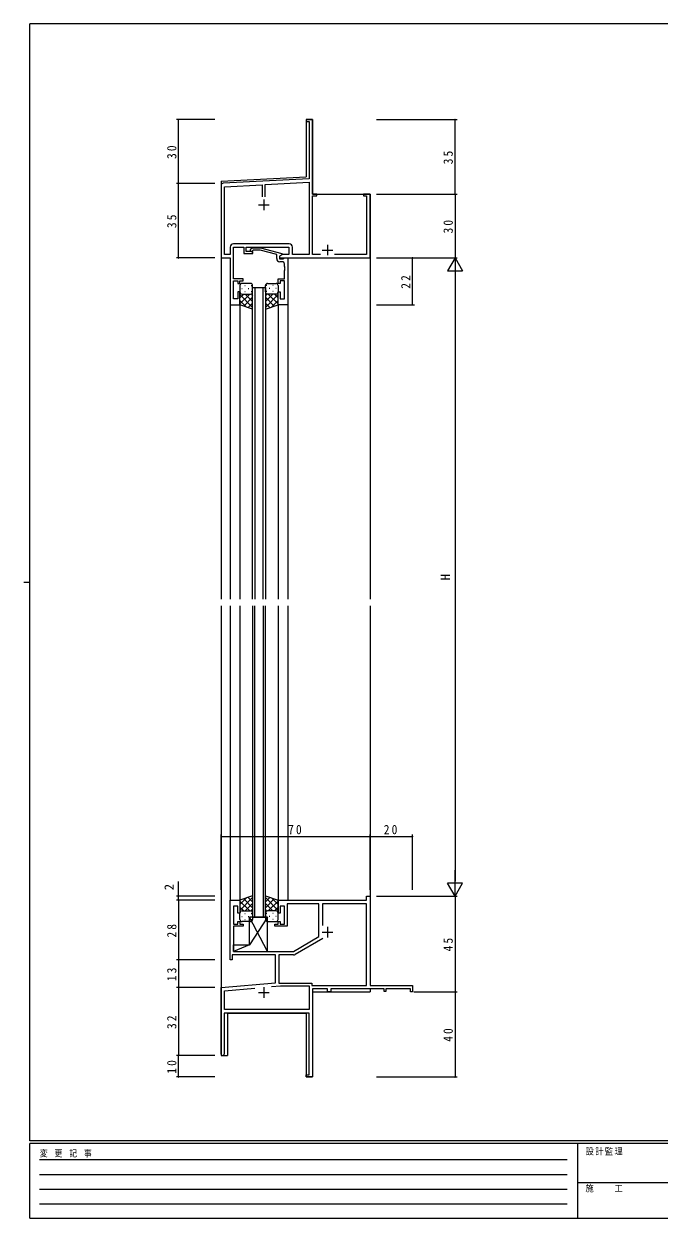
# Model space of a CAD drawing. Units: millimetres on the paper. Extents: x -397 to 397, y -282 to 282.
# Drawn here: x -397 to -98, y -282 to 279 of the extents above; entities that cross this region are included whole.
import ezdxf
from ezdxf.enums import TextEntityAlignment as Align

# ---------------------------------------------------------------- set-up
doc = ezdxf.new("R2010")
doc.units = ezdxf.units.MM
doc.linetypes.add('USER1', pattern=[0.375, 0.25, -0.125])
for name, color, linetype, lineweight in [('0-1_YKK_ZWAK', 7, 'Continuous', 18), ('0-3_YKK_11', 7, 'Continuous', 18), ('0-4_YKK_12', 2, 'Continuous', 18), ('0-5_YKK_13', 4, 'Continuous', 18), ('0-6_YKK_D', 6, 'Continuous', 18)]:
    doc.layers.add(name, color=color, linetype=linetype, lineweight=lineweight)
doc.styles.add('ＭＳ ゴシック', font='')
doc.styles.get('ＭＳ ゴシック').set_extended_font_data('MS Gothic')

msp = doc.modelspace()

# ---------------------------------------------------------------- linework, layer by layer
at = {"layer": '0-1_YKK_ZWAK'}
for p, q in [((-393.908, -245.7), (-393.908, 279.3)), ((376.092, 279.3), (-393.908, 279.3)), ((-396.708, 16.8), (-393.908, 16.8)), ((376.092, -245.7), (-393.908, -245.7)), ((-393.908, -282.1), (-393.908, -247.1)), ((338.292, -247.1), (-393.908, -247.1)), ((-136.308, -247.1), (-136.308, -282.1)), ((-136.308, -265.299), (-7.508, -265.299)), ((-393.908, -282.1), (338.292, -282.1))]:
    msp.add_line(p, q, dxfattribs=at)
at = {"layer": '0-1_YKK_ZWAK', "linetype": 'USER1'}
for p, q in [((-389.31, -254.612), (-141.117, -254.612)), ((-389.31, -261.541), (-141.117, -261.541)), ((-389.31, -268.47), (-141.117, -268.47)), ((-389.31, -275.398), (-141.117, -275.398))]:
    msp.add_line(p, q, dxfattribs=at)
at = {"layer": '0-3_YKK_11'}
for p, q in [((-263.908, 234.3), (-263.908, 233.4)), ((-260.908, 234.3), (-263.908, 234.3)), ((-263.908, 233.4), (-262.538, 233.4)), ((-262.538, 233.4), (-262.538, 206.468)), ((-260.908, 215.258), (-260.908, 234.3)), ((-261.028, 215.075), (-260.908, 215.258)), ((-261.028, 214.525), (-261.028, 215.075)), ((-260.908, 214.342), (-261.028, 214.525)), ((-261.028, 214.075), (-260.908, 214.258)), ((-261.028, 213.525), (-261.028, 214.075)), ((-260.908, 213.342), (-261.028, 213.525)), ((-260.908, 214.258), (-260.908, 214.342)), ((-260.908, 199.3), (-260.908, 213.342)), ((-303.908, 203.351), (-303.908, 169.3)), ((-262.538, 206.468), (-302.961, 204.35)), ((-302.278, 202.753), (-284.558, 203.682)), ((-302.278, 170.93), (-302.278, 202.753)), ((-284.558, 203.682), (-284.558, 198)), ((-283.258, 203.75), (-262.538, 204.836)), ((-283.258, 198), (-283.258, 203.75)), ((-283.258, 198), (-283.258, 203.75)), ((-262.538, 204.836), (-262.538, 170.93)), ((-283.908, 196.8), (-283.908, 191.8)), ((-258.908, 199.3), (-260.908, 199.3)), ((-260.908, 198.4), (-258.908, 198.4)), ((-260.908, 170.93), (-260.908, 198.4)), ((-258.908, 198.4), (-258.908, 199.3)), ((-236.908, 199.3), (-236.908, 198.4)), ((-233.908, 199.3), (-236.908, 199.3)), ((-236.908, 198.4), (-235.538, 198.4)), ((-235.538, 198.4), (-235.538, 170.93)), ((-233.908, 169.3), (-233.908, 199.3)), ((-286.408, 194.3), (-281.408, 194.3)), ((-299.708, 174.33), (-299.708, 170.93)), ((-271.978, 175.93), (-298.108, 175.93)), ((-298.078, 174.3), (-293.208, 174.3)), ((-298.078, 159.5), (-298.078, 174.3)), ((-293.208, 174.3), (-293.208, 171.3)), ((-292.208, 174.3), (-272.008, 174.3)), ((-292.208, 172.3), (-292.208, 174.3)), ((-290.132, 173.324), (-289.357, 174.1)), ((-289.357, 174.1), (-285.412, 174.1)), ((-285.412, 174.1), (-275.308, 171.393)), ((-272.008, 174.3), (-272.008, 170.93)), ((-270.378, 170.93), (-270.378, 174.33)), ((-253.908, 175.5), (-253.908, 170.5)), ((-303.908, 169.3), (-299.708, 169.3)), ((-299.708, 170.93), (-302.278, 170.93)), ((-299.708, 169.3), (-299.708, 147.3)), ((-293.208, 171.3), (-289.008, 171.3)), ((-289.008, 172.3), (-292.208, 172.3)), ((-288.86, 172.9), (-289.284, 172.476)), ((-289.008, 171.3), (-289.008, 172.3)), ((-285.57, 172.9), (-288.86, 172.9)), ((-277.808, 170.82), (-285.57, 172.9)), ((-277.808, 169), (-277.808, 170.82)), ((-275.071, 170.93), (-276.508, 170.1)), ((-275.308, 170.793), (-276.508, 170.1)), ((-276.508, 170.1), (-276.508, 168.8)), ((-276.508, 170.1), (-276.508, 169.3)), ((-276.508, 169.3), (-233.908, 169.3)), ((-276.508, 168.8), (-274.708, 168.8)), ((-275.308, 171.393), (-275.308, 170.793)), ((-272.008, 170.93), (-275.071, 170.93)), ((-274.708, 168.8), (-274.508, 169)), ((-274.508, 169), (-274.208, 169.3)), ((-274.208, 169.3), (-272.508, 169.3)), ((-272.508, 169.3), (-272.508, 147.3)), ((-262.538, 170.93), (-270.378, 170.93)), ((-257.259, 170.93), (-260.908, 170.93)), ((-256.408, 173), (-251.408, 173)), ((-235.538, 170.93), (-250.558, 170.93)), ((-275.138, 167.5), (-276.308, 167.5)), ((-274.138, 165.258), (-274.138, 166.5)), ((-274.018, 165.075), (-274.138, 165.258)), ((-274.138, 164.342), (-274.018, 164.525)), ((-274.138, 164.258), (-274.138, 164.342)), ((-274.018, 164.075), (-274.138, 164.258)), ((-274.138, 163.342), (-274.018, 163.525)), ((-274.138, 159.5), (-274.138, 163.342)), ((-274.018, 164.525), (-274.018, 165.075)), ((-274.018, 163.525), (-274.018, 164.075)), ((-293.608, 159.5), (-298.078, 159.5)), ((-298.078, 158.5), (-296.108, 158.5)), ((-298.078, 150), (-298.078, 158.5)), ((-296.108, 158.5), (-296.108, 157.3)), ((-296.108, 157.3), (-295.108, 157.3)), ((-295.108, 158.5), (-293.608, 158.5)), ((-295.108, 157.3), (-295.108, 158.5)), ((-293.608, 158.5), (-293.608, 159.5)), ((-277.108, 159.5), (-274.138, 159.5)), ((-277.108, 157.3), (-277.108, 159.5)), ((-276.108, 157.3), (-277.108, 157.3)), ((-276.108, 158.5), (-276.108, 157.3)), ((-274.138, 158.5), (-276.108, 158.5)), ((-274.138, 150), (-274.138, 158.5)), ((-296.108, 153.3), (-296.108, 150)), ((-295.108, 153.3), (-296.108, 153.3)), ((-295.108, 147.3), (-295.108, 153.3)), ((-277.108, 153.3), (-276.108, 153.3)), ((-277.108, 147.3), (-277.108, 153.3)), ((-276.108, 153.3), (-276.108, 150)), ((-299.708, 147.3), (-295.108, 147.3)), ((-296.108, 150), (-298.078, 150)), ((-272.508, 147.3), (-277.108, 147.3)), ((-276.108, 150), (-274.138, 150)), ((-299.708, -132.7), (-295.108, -132.7)), ((-299.708, -160.7), (-299.708, -132.7)), ((-295.108, -132.7), (-295.108, -138.7)), ((-277.108, -132.7), (-235.538, -132.7)), ((-277.108, -138.7), (-277.108, -132.7)), ((-272.908, -134.33), (-272.908, -144.9)), ((-257.908, -134.33), (-272.908, -134.33)), ((-257.908, -149.772), (-257.908, -134.33)), ((-256.278, -134.33), (-256.278, -144.507)), ((-235.538, -134.33), (-256.278, -134.33)), ((-235.538, -130.7), (-233.908, -130.7)), ((-235.538, -132.7), (-235.538, -130.7)), ((-235.538, -172.7), (-235.538, -134.33)), ((-233.908, -130.7), (-233.908, -172.7)), ((-298.078, -135.4), (-298.078, -143.9)), ((-296.108, -135.4), (-298.078, -135.4)), ((-296.108, -138.7), (-296.108, -135.4)), ((-295.108, -138.7), (-296.108, -138.7)), ((-276.108, -138.7), (-277.108, -138.7)), ((-276.108, -135.4), (-276.108, -138.7)), ((-274.108, -135.4), (-276.108, -135.4)), ((-274.108, -143.9), (-274.108, -135.4)), ((-298.078, -143.9), (-296.108, -143.9)), ((-298.078, -144.9), (-298.078, -156.7)), ((-293.608, -144.9), (-298.078, -144.9)), ((-296.108, -142.7), (-295.108, -142.7)), ((-296.108, -143.9), (-296.108, -142.7)), ((-295.108, -142.7), (-295.108, -143.9)), ((-295.108, -143.9), (-293.608, -143.9)), ((-293.608, -143.9), (-293.608, -144.9)), ((-278.608, -143.9), (-277.108, -143.9)), ((-278.608, -144.9), (-278.608, -143.9)), ((-272.908, -144.9), (-278.608, -144.9)), ((-277.108, -142.7), (-276.108, -142.7)), ((-277.108, -143.9), (-277.108, -142.7)), ((-276.108, -142.7), (-276.108, -143.9)), ((-276.108, -143.9), (-274.108, -143.9)), ((-253.908, -145.2), (-253.908, -150.2)), ((-269.908, -156.7), (-257.908, -149.772)), ((-256.166, -150.648), (-269.1, -158.116)), ((-256.166, -150.648), (-269.1, -158.116)), ((-256.408, -147.7), (-251.408, -147.7)), ((-298.078, -156.7), (-269.908, -156.7)), ((-298.708, -160.7), (-299.708, -160.7)), ((-298.708, -158.33), (-298.708, -160.7)), ((-278.408, -158.33), (-298.708, -158.33)), ((-278.408, -171.469), (-278.408, -158.33)), ((-276.778, -158.33), (-276.778, -171.7)), ((-269.9, -158.33), (-276.778, -158.33)), ((-303.908, -173.7), (-278.408, -171.469)), ((-303.908, -205), (-303.908, -173.7)), ((-302.278, -175.194), (-288.061, -173.95)), ((-283.908, -173.5), (-283.908, -178.5)), ((-280.175, -173.26), (-276.062, -172.9)), ((-280.175, -173.26), (-276.062, -172.9)), ((-276.778, -171.7), (-261.338, -171.7)), ((-276.062, -172.9), (-262.538, -172.9)), ((-262.538, -172.9), (-262.538, -184.07)), ((-261.338, -171.7), (-261.338, -172.7)), ((-261.338, -172.7), (-235.538, -172.7)), ((-233.908, -172.7), (-213.908, -172.7)), ((-213.908, -172.7), (-213.908, -175.7)), ((-302.278, -184.07), (-302.278, -175.194)), ((-286.408, -176), (-281.408, -176)), ((-260.908, -174.33), (-260.908, -194.742)), ((-253.908, -174.33), (-260.908, -174.33)), ((-253.908, -175.7), (-253.908, -174.33)), ((-252.278, -175.7), (-253.908, -175.7)), ((-252.278, -174.33), (-252.278, -175.7)), ((-227.208, -174.33), (-252.278, -174.33)), ((-227.208, -175.5), (-227.208, -174.33)), ((-226.408, -175.5), (-227.208, -175.5)), ((-226.408, -174.33), (-226.408, -175.5)), ((-214.808, -174.33), (-226.408, -174.33)), ((-214.808, -175.7), (-214.808, -174.33)), ((-213.908, -175.7), (-214.808, -175.7)), ((-262.538, -184.07), (-302.278, -184.07)), ((-302.508, -185.7), (-302.508, -205)), ((-262.538, -185.7), (-302.508, -185.7)), ((-262.538, -214.8), (-262.538, -185.7)), ((-260.908, -194.742), (-261.028, -194.925)), ((-261.028, -194.925), (-261.028, -195.475)), ((-261.028, -195.475), (-260.908, -195.658)), ((-260.908, -195.742), (-261.028, -195.925)), ((-261.028, -195.925), (-261.028, -196.475)), ((-261.028, -196.475), (-260.908, -196.658)), ((-260.908, -195.658), (-260.908, -195.742)), ((-260.908, -196.658), (-260.908, -215.7)), ((-263.908, -214.8), (-262.538, -214.8)), ((-263.908, -215.7), (-263.908, -214.8)), ((-260.908, -215.7), (-263.908, -215.7))]:
    msp.add_line(p, q, dxfattribs=at)
for centre, radius, start, end in [((-302.908, 203.351), 1, 93.00003, 180), ((-298.108, 174.33), 1.6, 90.00001, 179.99999), ((-271.978, 174.33), 1.6, 0.00001, 89.99999), ((-289.708, 172.9), 0.6, 134.99999, 315.00001), ((-276.308, 169), 1.5, 180.00001, 269.99999), ((-275.138, 166.5), 1, 0.00001, 89.99999), ((-269.9, -156.73), 1.6, 269.99997, 299.99998), ((-303.208, -205), 0.7, 179.99999, 0.00001)]:
    msp.add_arc(centre, radius, start, end, dxfattribs=at)
at = {"layer": '0-4_YKK_12'}
for p, q in [((-263.908, 234.3), (-260.908, 234.3)), ((-263.908, 234.3), (-263.908, 207.396)), ((-303.908, 205.3), (-263.908, 207.396)), ((-303.908, 205.3), (-303.908, 8.8)), ((-233.908, 199.3), (-233.908, 8.8)), ((-233.908, 199.3), (-233.908, 185.599)), ((-289.108, 155.301), (-283.108, 155.301)), ((-289.108, 8.8), (-289.108, 155.301)), ((-288.108, 155.301), (-288.108, 8.8)), ((-284.108, 8.8), (-284.108, 155.301)), ((-283.108, 155.301), (-283.108, 8.8)), ((-299.708, 147.6), (-299.708, 8.8)), ((-295.108, 147.8), (-295.108, 8.8)), ((-277.108, 147.6), (-277.108, 8.8)), ((-272.508, 147.6), (-272.508, 8.8)), ((-303.908, 5.8), (-303.908, -205.7)), ((-299.708, 5.8), (-299.708, -133)), ((-295.108, 5.8), (-295.108, -133.2)), ((-289.108, 5.8), (-289.108, -140.701)), ((-288.108, -140.701), (-288.108, 5.8)), ((-284.108, 5.8), (-284.108, -140.701)), ((-283.108, -140.701), (-283.108, 5.8)), ((-277.108, 5.8), (-277.108, -133)), ((-272.508, 5.8), (-272.508, -132.7)), ((-233.908, 5.8), (-233.908, -172.4)), ((-289.108, -140.701), (-283.108, -140.701)), ((-260.908, -175.7), (-260.908, -215.7)), ((-260.908, -175.7), (-233.908, -175.7)), ((-233.908, -174.33), (-233.908, -175.7)), ((-300.908, -185.7), (-300.908, -205.7)), ((-303.908, -205.7), (-300.908, -205.7))]:
    msp.add_line(p, q, dxfattribs=at)
for points in [[(-260.908, 234.3), (-260.908, 199.3), (-233.908, 199.3)], [(-300.908, -185.7), (-263.908, -185.7), (-263.908, -215.7), (-260.908, -215.7)]]:
    msp.add_lwpolyline(points, dxfattribs=at)
at = {"layer": '0-5_YKK_13'}
for p, q in [((-290.108, 157.3), (-294.108, 157.3)), ((-282.108, 157.3), (-278.108, 157.3)), ((-295.108, 156.3), (-295.108, 153.3)), ((-295.108, 147.3), (-295.108, 153.3)), ((-293.316, 152.3), (-295.108, 150.508)), ((-290.488, 152.3), (-295.108, 147.68)), ((-295.108, 152.032), (-289.108, 146.032)), ((-294.188, 154.937), (-293.988, 154.937)), ((-294.108, 152.3), (-290.508, 152.3)), ((-293.708, 152.3), (-290.108, 152.3)), ((-292.773, 156.352), (-292.573, 156.352)), ((-292.773, 153.522), (-292.573, 153.522)), ((-292.548, 152.3), (-289.108, 148.86)), ((-291.158, 154.937), (-290.958, 154.937)), ((-289.776, 152.357), (-289.108, 151.689)), ((-289.743, 156.352), (-289.543, 156.352)), ((-289.743, 153.522), (-289.543, 153.522)), ((-289.108, 153.3), (-289.108, 156.3)), ((-289.108, 145.157), (-289.108, 153.3)), ((-283.108, 153.3), (-283.108, 156.3)), ((-283.108, 153.3), (-283.108, 145.157)), ((-282.44, 152.357), (-283.108, 151.689)), ((-279.668, 152.3), (-283.108, 148.86)), ((-277.108, 152.032), (-283.108, 146.032)), ((-282.473, 156.352), (-282.673, 156.352)), ((-282.473, 153.522), (-282.673, 153.522)), ((-278.508, 152.3), (-282.108, 152.3)), ((-281.729, 152.3), (-277.108, 147.68)), ((-278.108, 152.3), (-281.708, 152.3)), ((-281.058, 154.937), (-281.258, 154.937)), ((-279.443, 156.352), (-279.643, 156.352)), ((-279.443, 153.522), (-279.643, 153.522)), ((-278.9, 152.3), (-277.108, 150.508)), ((-278.028, 154.937), (-278.228, 154.937)), ((-277.108, 156.3), (-277.108, 153.3)), ((-277.108, 147.3), (-277.108, 153.3)), ((-295.108, 149.203), (-292.147, 146.243)), ((-289.108, 145.157), (-295.108, 147.3)), ((-289.108, 150.851), (-293.304, 146.656)), ((-289.108, 148.023), (-291.22, 145.911)), ((-283.108, 150.851), (-278.912, 146.656)), ((-283.108, 148.023), (-280.997, 145.911)), ((-283.108, 145.157), (-277.108, 147.3)), ((-277.108, 149.203), (-280.069, 146.243)), ((-289.108, -130.557), (-295.108, -132.7)), ((-295.108, -137.432), (-289.108, -131.432)), ((-295.108, -134.603), (-292.147, -131.643)), ((-295.108, -132.7), (-295.108, -138.7)), ((-290.488, -137.7), (-295.108, -133.08)), ((-289.108, -136.251), (-293.304, -132.056)), ((-292.548, -137.7), (-289.108, -134.26)), ((-289.108, -133.423), (-291.22, -131.311)), ((-289.108, -130.557), (-289.108, -138.7)), ((-283.108, -138.7), (-283.108, -130.557)), ((-283.108, -130.557), (-277.108, -132.7)), ((-283.108, -133.423), (-280.997, -131.311)), ((-277.108, -137.432), (-283.108, -131.432)), ((-283.108, -136.251), (-278.912, -132.056)), ((-279.668, -137.7), (-283.108, -134.26)), ((-281.729, -137.7), (-277.108, -133.08)), ((-277.108, -134.603), (-280.069, -131.643)), ((-277.108, -132.7), (-277.108, -138.7)), ((-293.316, -137.7), (-295.108, -135.908)), ((-295.108, -141.7), (-295.108, -138.7)), ((-294.188, -140.337), (-293.988, -140.337)), ((-294.108, -137.7), (-290.508, -137.7)), ((-293.708, -137.7), (-290.108, -137.7)), ((-292.773, -138.922), (-292.573, -138.922)), ((-291.158, -140.337), (-290.958, -140.337)), ((-289.776, -137.757), (-289.108, -137.089)), ((-289.743, -138.922), (-289.543, -138.922)), ((-289.108, -138.7), (-289.108, -141.7)), ((-282.44, -137.757), (-283.108, -137.089)), ((-283.108, -138.7), (-283.108, -141.7)), ((-282.473, -138.922), (-282.673, -138.922)), ((-278.508, -137.7), (-282.108, -137.7)), ((-278.108, -137.7), (-281.708, -137.7)), ((-281.058, -140.337), (-281.258, -140.337)), ((-279.443, -138.922), (-279.643, -138.922)), ((-278.9, -137.7), (-277.108, -135.908)), ((-278.028, -140.337), (-278.228, -140.337)), ((-277.108, -141.7), (-277.108, -138.7)), ((-290.108, -142.7), (-294.108, -142.7)), ((-292.773, -141.752), (-292.573, -141.752)), ((-282.078, -140.7), (-290.578, -153.7)), ((-282.078, -156.7), (-290.578, -140.7)), ((-290.578, -153.7), (-290.578, -140.7)), ((-289.743, -141.752), (-289.543, -141.752)), ((-282.473, -141.752), (-282.673, -141.752)), ((-282.108, -142.7), (-278.108, -142.7)), ((-279.443, -141.752), (-279.643, -141.752)), ((-290.578, -153.7), (-298.078, -156.7)), ((-298.078, -153.7), (-290.578, -153.7)), ((-298.078, -156.7), (-298.078, -153.7)), ((-298.078, -156.7), (-282.078, -156.7))]:
    msp.add_line(p, q, dxfattribs=at)
msp.add_lwpolyline([(-282.078, -156.7), (-282.078, -140.7), (-290.578, -140.7)], dxfattribs=at)
for centre, start, end in [((-294.108, 156.3), 90, 180), ((-290.108, 156.3), 0, 90), ((-282.108, 156.3), 90, 180), ((-278.108, 156.3), 0, 90), ((-294.108, 153.3), 180, 270), ((-294.108, 153.3), 180, 270), ((-290.108, 153.3), 270, 0), ((-290.108, 153.3), 270, 0), ((-282.108, 153.3), 180, 270), ((-282.108, 153.3), 180, 270), ((-278.108, 153.3), 270, 0), ((-278.108, 153.3), 270, 0), ((-294.108, -138.7), 90, 180), ((-294.108, -138.7), 90, 180), ((-290.108, -138.7), 360, 90), ((-290.108, -138.7), 360, 90), ((-282.108, -138.7), 90, 180), ((-282.108, -138.7), 90, 180), ((-278.108, -138.7), 360, 90), ((-278.108, -138.7), 360, 90), ((-294.108, -141.7), 180, 270), ((-290.108, -141.7), 270, 360), ((-282.108, -141.7), 180, 270), ((-278.108, -141.7), 270, 360)]:
    msp.add_arc(centre, 1, start, end, dxfattribs=at)
at = {"layer": '0-6_YKK_D'}
for p, q in [((-306.908, 234.3), (-324.908, 234.3)), ((-323.908, 204.3), (-323.908, 234.3)), ((-230.908, 234.3), (-192.908, 234.3)), ((-193.908, 199.3), (-193.908, 234.3)), ((-306.908, 204.3), (-324.908, 204.3)), ((-306.908, 204.3), (-324.908, 204.3)), ((-323.908, 169.3), (-323.908, 204.3)), ((-230.908, 199.3), (-192.908, 199.3)), ((-230.908, 199.3), (-192.908, 199.3)), ((-193.908, 199.3), (-193.908, 169.3)), ((-306.908, 169.3), (-324.908, 169.3)), ((-230.908, 169.3), (-212.908, 169.3)), ((-230.908, 169.3), (-192.908, 169.3)), ((-230.908, 169.3), (-192.908, 169.3)), ((-213.908, 147.3), (-213.908, 169.3)), ((-193.908, 169.3), (-197.408, 163.238)), ((-193.908, 169.3), (-193.908, 157.176)), ((-193.908, 169.3), (-190.408, 163.238)), ((-197.408, 163.238), (-190.408, 163.238)), ((-193.908, 162.3), (-193.908, -123.7)), ((-230.908, 147.3), (-212.908, 147.3)), ((-303.908, -127.7), (-303.908, -101.7)), ((-303.908, -102.7), (-233.908, -102.7)), ((-233.908, -127.7), (-233.908, -101.7)), ((-233.908, -127.7), (-233.908, -101.7)), ((-233.908, -102.7), (-213.908, -102.7)), ((-213.908, -127.7), (-213.908, -101.7)), ((-193.908, -130.7), (-193.908, -118.576)), ((-323.908, -130.7), (-323.908, -123.8)), ((-190.408, -124.638), (-197.408, -124.638)), ((-193.908, -130.7), (-197.408, -124.638)), ((-193.908, -130.7), (-190.408, -124.638)), ((-306.908, -130.7), (-324.908, -130.7)), ((-306.908, -132.7), (-324.908, -132.7)), ((-306.908, -132.7), (-324.908, -132.7)), ((-323.908, -132.7), (-323.908, -130.7)), ((-323.908, -132.7), (-323.908, -160.7)), ((-230.908, -130.7), (-192.908, -130.7)), ((-230.908, -130.7), (-192.908, -130.7)), ((-193.908, -130.7), (-193.908, -175.7)), ((-306.908, -160.7), (-324.908, -160.7)), ((-306.908, -160.7), (-324.908, -160.7)), ((-323.908, -160.7), (-323.908, -173.7)), ((-306.908, -173.7), (-324.908, -173.7)), ((-306.908, -173.7), (-324.908, -173.7)), ((-323.908, -173.7), (-323.908, -205.7)), ((-213.358, -175.7), (-192.908, -175.7)), ((-212.358, -175.7), (-192.908, -175.7)), ((-193.908, -175.7), (-193.908, -215.7)), ((-306.908, -205.7), (-324.908, -205.7)), ((-306.908, -205.7), (-324.908, -205.7)), ((-323.908, -215.7), (-323.908, -205.7)), ((-306.908, -215.7), (-324.908, -215.7)), ((-230.908, -215.7), (-192.908, -215.7))]:
    msp.add_line(p, q, dxfattribs=at)
for centre, start, end in [((-323.908, 234.3), 90, 270), ((-323.908, 234.3), 270, 90), ((-193.908, 234.3), 90, 270), ((-193.908, 234.3), 270, 90), ((-323.908, 204.3), 90, 270), ((-323.908, 204.3), 90, 270), ((-323.908, 204.3), 270, 90), ((-323.908, 204.3), 270, 90), ((-193.908, 199.3), 90, 270), ((-193.908, 199.3), 90, 270), ((-193.908, 199.3), 270, 90), ((-193.908, 199.3), 270, 90), ((-323.908, 169.3), 90, 270), ((-323.908, 169.3), 270, 90), ((-213.908, 169.3), 90, 270), ((-213.908, 169.3), 270, 90), ((-213.908, 147.3), 90, 270), ((-213.908, 147.3), 270, 90), ((-303.908, -102.7), 0, 180), ((-303.908, -102.7), 180, 0), ((-233.908, -102.7), 0, 180), ((-233.908, -102.7), 0, 180), ((-233.908, -102.7), 180, 0), ((-233.908, -102.7), 180, 0), ((-213.908, -102.7), 0, 180), ((-213.908, -102.7), 180, 0), ((-323.908, -130.7), 90, 270), ((-323.908, -132.7), 90, 270), ((-323.908, -132.7), 90, 270), ((-323.908, -130.7), 270, 90), ((-323.908, -132.7), 270, 90), ((-323.908, -132.7), 270, 90), ((-323.908, -160.7), 90, 270), ((-323.908, -160.7), 90, 270), ((-323.908, -160.7), 270, 90), ((-323.908, -160.7), 270, 90), ((-323.908, -173.7), 90, 270), ((-323.908, -173.7), 90, 270), ((-323.908, -173.7), 270, 90), ((-323.908, -173.7), 270, 90), ((-193.908, -175.7), 90, 270), ((-193.908, -175.7), 90, 270), ((-193.908, -175.7), 270, 90), ((-193.908, -175.7), 270, 90), ((-323.908, -205.7), 90, 270), ((-323.908, -205.7), 90, 270), ((-323.908, -205.7), 270, 90), ((-323.908, -205.7), 270, 90), ((-323.908, -215.7), 90, 270), ((-323.908, -215.7), 270, 90), ((-193.908, -215.7), 90, 270), ((-193.908, -215.7), 270, 90)]:
    msp.add_arc(centre, 0.106, start, end, dxfattribs=at)

# ---------------------------------------------------------------- texts
at = {"layer": '0-1_YKK_ZWAK', "char_height": 3.079, "attachment_point": 7, "style": 'ＭＳ ゴシック'}
for s, insert in [('\\T1.23;\\W0.85;変\\~更\\~記\\~事', (-389.194, -253.547)), ('\\T1.17;\\W0.9;設計監理', (-132.539, -252.633)), ('\\T1.17;\\W0.9;施\u3000\u3000工', (-132.539, -269.954))]:
    msp.add_mtext(s, dxfattribs=dict(at, insert=insert))
at = {"layer": '0-6_YKK_D', "color": 7, "style": 'ＭＳ ゴシック'}
for s, p in [('H', (-194.908, 17.7)), ('2', (-324.908, -128))]:
    msp.add_text(s, height=4.399, rotation=90, dxfattribs=at).set_placement(p, align=Align.BOTTOM_LEFT)
at = {"layer": '0-6_YKK_D', "color": 7, "char_height": 4.399, "attachment_point": 7, "rotation": 90, "style": 'ＭＳ ゴシック'}
for s, insert in [('\\T1.37;\\W0.9;30', (-324.908, 215.78)), ('\\T1.37;\\W0.9;35', (-194.908, 213.28)), ('\\T1.37;\\W0.9;35', (-324.908, 183.28)), ('\\T1.37;\\W0.9;30', (-194.908, 180.78)), ('\\T1.37;\\W0.9;22', (-214.908, 154.78)), ('\\T1.37;\\W0.9;28', (-324.908, -150.22)), ('\\T1.37;\\W0.9;45', (-194.908, -156.72)), ('\\T1.37;\\W0.9;13', (-324.908, -170.72)), ('\\T1.37;\\W0.9;32', (-324.908, -193.22)), ('\\T1.37;\\W0.9;40', (-194.908, -199.22)), ('\\T1.37;\\W0.9;10', (-324.908, -214.22))]:
    msp.add_mtext(s, dxfattribs=dict(at, insert=insert))
at = {"layer": '0-6_YKK_D', "color": 7, "char_height": 4.399, "attachment_point": 7, "style": 'ＭＳ ゴシック'}
for s, insert in [('\\T1.37;\\W0.9;70', (-272.428, -101.7)), ('\\T1.37;\\W0.9;20', (-227.428, -101.7))]:
    msp.add_mtext(s, dxfattribs=dict(at, insert=insert))

doc.saveas('drawing.dxf')
